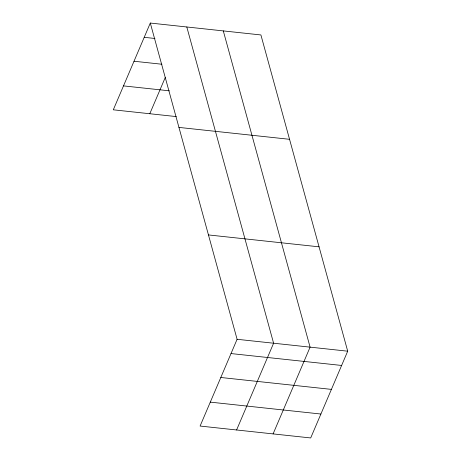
<?xml version="1.0" encoding="UTF-8"?>
<svg xmlns="http://www.w3.org/2000/svg" width="461" height="461" viewBox="0 0 461 461"><rect width="100%" height="100%" fill="white"/><g stroke="black" fill="none" stroke-linecap="round" stroke-linejoin="round"><path stroke-width="0.69" d="M150.303 23.05L237.098 339.29L200.091 426.05L310.697 437.95L347.703 351.19L260.909 34.95L150.303 23.05L113.297 109.81L176.275 116.587M149.796 113.734L165.257 77.488M236.591 429.98L273.598 343.22L186.803 26.974M273.091 433.905L310.097 347.145L223.303 30.904M144.218 37.318L154.954 38.476M134.013 61.238L161.926 64.24M123.502 85.89L169.302 90.817M178.949 127.409L289.548 139.308M208.458 234.931L319.058 246.831M237.098 339.29L347.703 351.19M231.013 353.564L341.613 365.458M220.807 377.484L331.413 389.384M210.297 402.13L320.896 414.03"/></g></svg>
